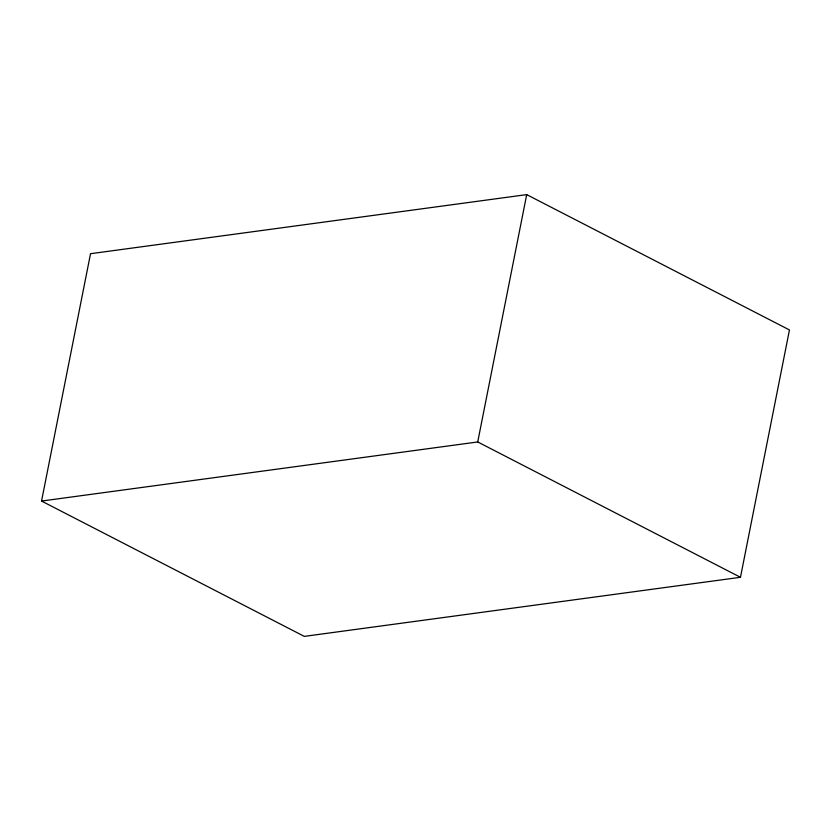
<?xml version="1.0" encoding="UTF-8"?>
<svg xmlns="http://www.w3.org/2000/svg" width="831" height="831" viewBox="0 0 831 831"><rect width="100%" height="100%" fill="white"/><g stroke="black" fill="none" stroke-linecap="round" stroke-linejoin="round"><path stroke-width="1.25" d="M41.55 501.051L90.527 253.704L526.698 194.62L789.45 329.949L740.473 577.296L304.302 636.38L41.55 501.051L477.721 441.957L740.473 577.296M477.721 441.957L526.698 194.62"/></g></svg>
